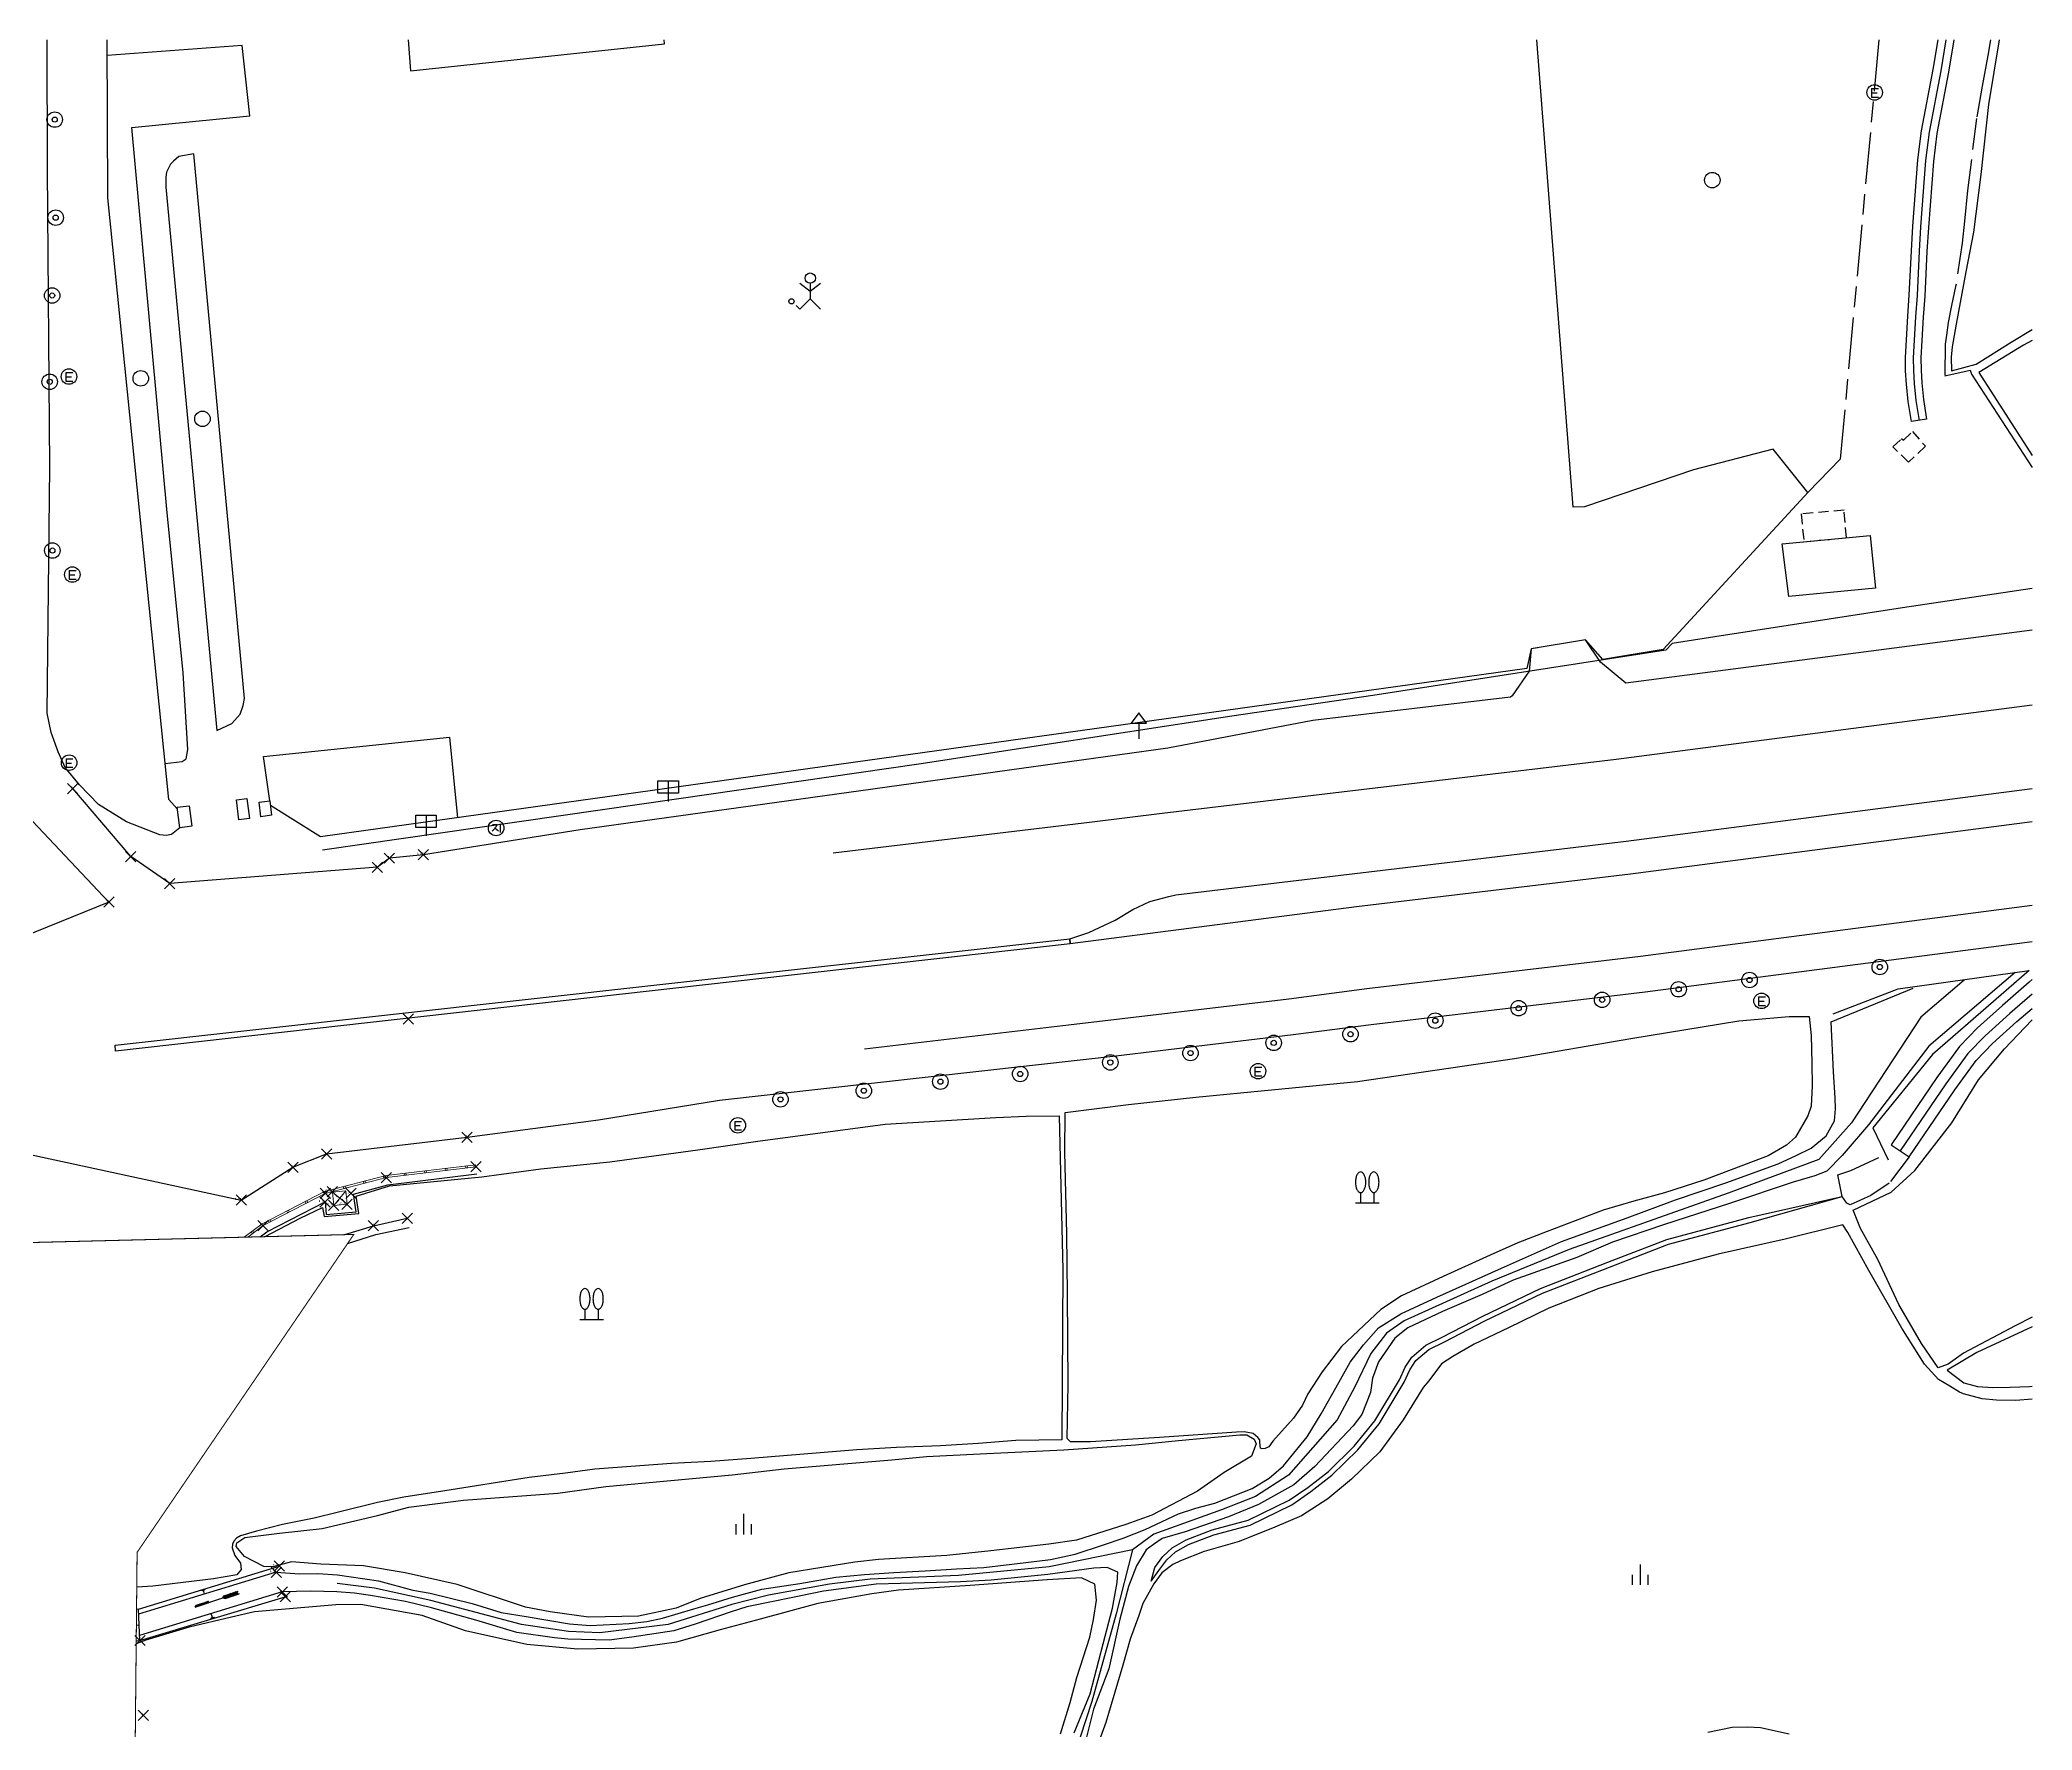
# Model space of a CAD drawing. Header units: millimetres. Extents: x 209513 to 211421, y 268482 to 269727.
# Drawn here: x 211227 to 211420, y 269563.2 to 269726.9 of the extents above; entities that cross this region are included whole.
import ezdxf
from ezdxf.enums import TextEntityAlignment as Align

# ---------------------------------------------------------------- set-up
doc = ezdxf.new("R2010")
doc.units = ezdxf.units.MM
doc.header["$MEASUREMENT"] = 0
doc.header["$PDMODE"] = 3
doc.header["$PDSIZE"] = 0.5
for name, pattern in [('AAA005', [4, 3, -1]), ('AAA007', [1.5, 1, -0.5]), ('AAC003', [9, 5, -1, 2, -1])]:
    doc.linetypes.add(name, pattern=pattern)
doc.layers.get('0').update_dxf_attribs({"linetype": 'CONTINUOUS'})
doc.layers.add('00-구역계', color=8, linetype='CONTINUOUS', plot=False)
for name, color, linetype in [('SYMBOL', 8, 'CONTINUOUS'), ('비탈면', 8, 'CONTINUOUS'), ('심볼', 8, 'CONTINUOUS'), ('아스팔트포장도로', 8, 'CONTINUOUS'), ('측구', 8, 'CONTINUOUS'), ('현황', 8, 'CONTINUOUS'), ('현황-height', 8, 'CONTINUOUS'), ('현황1', 8, 'CONTINUOUS')]:
    doc.layers.add(name, color=color, linetype=linetype)
for name, color, linetype, lineweight in [('옹벽', 8, 'CONTINUOUS', 0), ('집수정', 8, 'CONTINUOUS', 0), ('측점', 8, 'CONTINUOUS', 0)]:
    doc.layers.add(name, color=color, linetype=linetype, lineweight=lineweight)
doc.layers.get('0').off()
doc.styles.add('txt', font='TXT', dxfattribs={"height": 0.2})

# ---------------------------------------------------------------- blocks, each defined once
blk = doc.blocks.new('DAA002')
at = {"layer": '현황-height'}
for points in [[(-0.75, 0), (-0.75, -1)], [(0, 1), (0, -1)], [(0.75, 0), (0.75, -1)]]:
    blk.add_lwpolyline(points, dxfattribs=at)
blk = doc.blocks.new('ABB001')
at = {"layer": '현황-height'}
for points in [[(0, 0), (0, -1.500000000029104)], [(-1.000000000029104, -2.91038304567337e-11), (0, -0.7500000000291038), (1, -2.91038304567337e-11)], [(0, -1.500000000029104), (-1, -2.500000000029104)], [(0, -1.500000000029104), (1, -2.500000000029104)], [(-1.353553390625166, -2.146446609433042), (-1.000000000029104, -2.500000000029104)]]:
    blk.add_lwpolyline(points, dxfattribs=at)
for centre, radius in [((0, 0.5), 0.5), ((-1.818220362532884, -1.748876494675642), 0.25)]:
    blk.add_circle(centre, radius, dxfattribs=at)
blk = doc.blocks.new('DD0013')
at = {"layer": '현황-height'}
blk.add_circle((0, 0), 0.75, dxfattribs=at)
blk = doc.blocks.new('AZ0202')
at = {"layer": '현황-height'}
for points in [[(-0.2950207600387502, 0.3782051360497327), (0.3696551049048793, 0.3782051360497327)], [(-0.2950207600387502, 0.3782051360497327), (-0.2950207600387502, -0.4423076852153125)], [(-0.2950207600387502, -0.03205127458278945), (0.2414015240673919, -0.03205127458278945)], [(-0.2950207600387502, -0.4423076852153125), (0.3696551049048793, -0.4423076852153125)]]:
    blk.add_lwpolyline(points, dxfattribs=at)
blk.add_circle((0, 0), 0.75, dxfattribs=at)
blk = doc.blocks.new('AEC002')
at = {"layer": '현황-height'}
blk.add_lwpolyline([(-1, 2), (1, 2), (1, 0.7999999999999998), (-1, 0.7999999999999998)], close=True, dxfattribs=at)
blk.add_lwpolyline([(0, 2), (0, 0)], dxfattribs=at)
blk = doc.blocks.new('AE170')
at = {"layer": '현황-height'}
for radius in [0.75, 0.25]:
    blk.add_circle((0, 0), radius, dxfattribs=at)
blk = doc.blocks.new('AZ0205')
at = {"layer": '현황-height'}
for points in [[(-0.3620436270226994, 0.3266126150978881), (0.1192544173708265, 0.3266126150978881), (-0.02058218643538545, 0.0795529385372582)], [(0.3859195489192286, 0.4013806792454648), (0.3859195489192286, -0.44057271507622)], [(-0.08905222497003429, -0.01664882517525523), (0.223318854777383, -0.2715318771279707)]]:
    blk.add_lwpolyline(points, dxfattribs=at)
blk.add_circle((0, 0), 0.75, dxfattribs=at)
blk.add_arc((-0.9217569057668102, 0.6484822688088547), 1.065737518156023, 300.6592712674862, 327.7349762289719, dxfattribs=at)
blk = doc.blocks.new('AEC005')
at = {"layer": '현황-height'}
blk.add_lwpolyline([(0, 2.5), (-0.75, 1.5), (0.75, 1.5)], close=True, dxfattribs=at)
blk.add_lwpolyline([(0, 1.5), (0, 0)], dxfattribs=at)
blk = doc.blocks.new('DC0015')
at = {"layer": '현황-height'}
for points in [[(-0.662396, 1.75, 0.174705), (-0.831774, 1.688954, 0.104203), (-1.015949, 1.457107, 0.064948), (-1.120955, 1.154431, 0.051099), (-1.162396, 0.75, 0.051099), (-1.120955, 0.345569, 0.064948), (-1.015949, 0.042893, 0.104203), (-0.831774, -0.188954, 0.174705), (-0.662396, -0.25, 0.174705), (-0.493017, -0.188954, 0.104203), (-0.308842, 0.042893, 0.064948), (-0.203836, 0.345569, 0.051099), (-0.162396, 0.75, 0.051099), (-0.203836, 1.154431, 0.064948), (-0.308842, 1.457107, 0.104203), (-0.493017, 1.688954, 0.174705)], [(0.617604, 1.75, 0.174705), (0.448226, 1.688954, 0.104203), (0.264051, 1.457107, 0.064948), (0.159045, 1.154431, 0.051099), (0.117604, 0.75, 0.051099), (0.159045, 0.345569, 0.064948), (0.264051, 0.042893, 0.104203), (0.448226, -0.188954, 0.174705), (0.617604, -0.25, 0.174705), (0.786983, -0.188954, 0.104203), (0.971158, 0.042893, 0.064948), (1.076164, 0.345569, 0.051099), (1.117604, 0.75, 0.051099), (1.076164, 1.154431, 0.064948), (0.971158, 1.457107, 0.104203), (0.786983, 1.688954, 0.174705)]]:
    blk.add_lwpolyline(points, format="xyb", close=True, dxfattribs=at)
for points in [[(-1.162396, -1.25), (1.137604, -1.25)], [(-0.662396, -0.25), (-0.662396, -1.25)], [(0.617604, -0.25), (0.617604, -1.25)]]:
    blk.add_lwpolyline(points, dxfattribs=at)
blk = doc.blocks.new('CESLOPE')
blk.add_lwpolyline([(0.0219099872498381, -0.476706096841336), (0.0309195648751633, 0.412593966181673), (0.0326878254462744, 0.448970045795621), (0.0489002414489554, 0.458589777796161), (0.0568743428218668, 0.445906883004304), (0.058116675368834, -0.35576488401068), (0.0623059694347263, -0.372308033081783), (0.0729467304810796, -0.377953472122345), (0.0807388589829579, -0.368763072696903), (0.088558980061396, 0.316749499399296), (0.0974464859742135, 0.338925736430275), (0.101890237012038, 0.338925736430275), (0.115221493962681, 0.321184746805492), (0.117384544832505, -0.234402538804999), (0.128528700596757, -0.2455253687141), (0.141264881902044, -0.23758049098974), (0.149735457357808, 0.184903623688103), (0.161412469092729, 0.204328064803195), (0.171792034652974, 0.195263324886154), (0.179373430730239, -0.0364621554857138), (0.184464088869404, -0.0617741348852893), (0.19872788885544, -0.0676446293614939), (0.202962032006989, -0.0584522430872311), (0.216451650881579, 0.0554300806979928), (0.228363823440616, 0.0654198845664459), (0.237272238897453, 0.0565793599755112), (0.248068702542636, -0.0157886051464483), (0.252956908005732, -0.0323032093790048), (0.26570070120395, -0.0265487209662146), (0.275503618492105, 0.00500501804820508), (0.2961817314316, 0.0105733588565281), (0.315596560520662, -0.00195540659345295), (0.337904199863003, -0.00454671067623963), (0.351851744322192, -0.00733088199289833), (0.400668142255018, 0), (0.978149387425214, 0)])
blk = doc.blocks.new('o2')
at = {"layer": '옹벽'}
blk.add_circle((0, 0), 0.1, dxfattribs=at)
blk = doc.blocks.new('수로확정')
at = {"color": 211}
for p, q in [((2.787867417634487, 12.14469952409638), (1.344052492594841, 8.649185912892392)), ((2.060150851654782, 11.43064722073299), (2.240449436543059, 10.81938630649648)), ((2.151387181731224, 11.65153275735685), (2.331685766724917, 11.04027184276313)), ((2.242623511807778, 11.87241829398076), (2.422922096906859, 11.26115737902975)), ((2.333859841884362, 12.09330383060492), (2.514158427088859, 11.4820429152966)), ((2.42509617196086, 12.31418936722878), (2.605394757270716, 11.70292845156314)), ((2.516332502037443, 12.53507490385275), (2.696631087452658, 11.92381398782985)), ((2.598528241929046, 12.73407293565589), (2.615487002324755, 12.72911570420092)), ((2.615487002324784, 12.72911570420098), (2.787867417634516, 12.14469952409641)), ((1.163753909283969, 9.260446821691062), (1.344052492594841, 8.649185912892364)), ((1.252709331128699, 9.47581021976896), (1.433007914503008, 8.864549310705883)), ((1.341664752915221, 9.691173617963273), (1.521963336452899, 9.07991270862044)), ((1.430620174759952, 9.906537016157586), (1.610918758338869, 9.295276106380214)), ((1.519575596546474, 10.1219004143519), (1.699874180261304, 9.510639504228266)), ((1.608531018332997, 10.33726381254621), (1.788829602208097, 9.726002902135178)), ((1.697486440177727, 10.55262721074052), (1.877785024136386, 9.941366299997412)), ((1.786441861993353, 10.76799060893484), (1.966740445997289, 10.15672969769665)), ((1.877678191501644, 10.98887614748509), (2.057976776179231, 10.37761523396318)), ((1.968914521578228, 11.20976168410903), (2.149213106361117, 10.59850077022995)), ((-1.155670744395337, 4.6928276734956), (-2.767536701842658, 0.7904581273861027)), ((-2.189214691993129, 1.142822326978262), (-2.76644628609256, 0.7900077329273927)), ((-2.094505595676765, 1.372115521228466), (-2.672329075089237, 1.01893915608764)), ((-1.999796499331296, 1.6014087157115), (-2.578211864056811, 1.247870579247888)), ((-1.905087402985828, 1.830701909961704), (-2.484094653082593, 1.476802002408135)), ((-1.810378306684015, 2.059995104328323), (-2.389977442108375, 1.705733425568383)), ((-1.715669210338547, 2.289288298811357), (-2.295860231032293, 1.93466484872863)), ((-1.620960114036734, 2.518581493177976), (-2.201743020072627, 2.163596271888878)), ((-2.189214685663046, 1.142822326454393), (-2.029219147946151, 0.4854975370132024)), ((-1.526251017691266, 2.747874687544595), (-2.107625809069305, 2.39252769493271)), ((-2.094505589303026, 1.372115520821012), (-1.934345994341584, 0.7141167196119795)), ((-0.4162627826184462, 4.387416694549444), (-2.028128740791914, 0.4850471466816657)), ((-1.431541921374901, 2.977167881794799), (-2.013508598095086, 2.621459118092957)), ((-1.999796493001213, 1.601408715187631), (-1.839472840795224, 0.9427359022107566)), ((-1.336832825073088, 3.206461076277833), (-1.91939138706266, 2.850390541253205)), ((-1.9050873966994, 1.830701909612458), (-1.744599687307073, 1.171355084809534)), ((-1.24212372872762, 3.435754270644452), (-1.825274176044786, 3.079321964413452)), ((-1.81037830033938, 2.059995103979077), (-1.649726533760713, 1.399974267350103)), ((-1.147414632382151, 3.665047465011071), (-1.726353762833583, 3.311189193356626)), ((-1.715669204037567, 2.289288298345696), (-1.554853380156146, 1.62859344994888)), ((-1.052705536065787, 3.89434065937769), (-1.631644666144695, 3.540482387961617)), ((-1.620960107677547, 2.518581492712315), (-1.459980226609787, 1.857212632547657)), ((-0.9579964397203184, 4.123633853744309), (-1.536935569470614, 3.769775582530968)), ((-1.526251011375734, 2.747874687078934), (-1.365107073121635, 2.085831815146435)), ((-0.8632873434185058, 4.352927048110928), (-1.448805332075153, 3.995047657054442)), ((-1.431541915073922, 2.977167881387345), (-1.270233919517068, 2.314450997687004)), ((-0.7685782470439335, 4.582220242477547), (-1.347517376093066, 4.228361971740469)), ((-1.336832818713901, 3.206461075753964), (-1.175360765970709, 2.543070180285781)), ((-0.6738691507275689, 4.811513436844166), (-1.252808279458094, 4.457655166215091)), ((-1.242123722353881, 3.435754270120583), (-1.081654895955381, 2.77648502413939)), ((-0.5767316121537931, 5.046685946270685), (-1.155670744395337, 4.692827673495543)), ((-1.147414626110276, 3.665047464487202), (-0.9869457995744426, 3.005778217998824)), ((-1.052705529750256, 3.894340658853821), (-0.8922367031026965, 3.235071412078327)), ((-0.9579964333902353, 4.12363385322044), (-0.7975276066848949, 3.464364606027203)), ((-0.8632873370884226, 4.352927047645267), (-0.7028185102672353, 3.693657799975483)), ((-0.7685782407284023, 4.582220242011886), (-0.6081094138405376, 3.922950993945818)), ((-0.6738691444265896, 4.811513436378505), (-0.5134003174141526, 4.152244187915244)), ((-0.57673161106527, 5.046685948906003), (-0.4162627826184178, 4.387416694549472))]:
    blk.add_line(p, q, dxfattribs=at)
at = {"layer": '심볼', "color": 211}
blk.add_line((2.598528241929102, 12.73407293565592), (-0.5767316121537647, 5.046685946270713), dxfattribs=at)

msp = doc.modelspace()

# ---------------------------------------------------------------- linework, layer by layer
at = {"layer": '00-구역계', "ltscale": 16, "const_width": 0.1, "flags": 128}
msp.add_lwpolyline([(211043.561, 269600.386), (211083.014, 269603.447), (211122.467, 269606.045), (211126.911, 269606.121), (211147.439, 269607.393), (211164.603, 269608.909), (211168.426, 269608.967), (211257.449, 269611.202), (211236.459, 269580.403), (211235.082, 269441.597), (211232.604, 269204.945)], dxfattribs=at)
at = {"layer": '아스팔트포장도로'}
msp.add_line((211220.888, 269620.05, 20.373), (211246.552, 269614.529, 20.214), dxfattribs=at)
at = {"layer": '아스팔트포장도로', "extrusion": (-0.0060018936756672, 0.0003720152106218, 0.9999819192750382), "elevation": -1147.278980000001}
msp.add_lwpolyline([(211260.503326, 269648.429457), (211257.221049, 269648.100471), (211256.05086, 269647.215481), (211235.936126, 269645.634442), (211232.16666, 269648.2524669999), (211226.536521, 269654.8464679999)], dxfattribs=at)
at = {"layer": '아스팔트포장도로', "extrusion": (-0.0085032245035341, 0.003634499404141, 0.9999572418794336), "elevation": -796.165320000001}
msp.add_lwpolyline([(211239.0865740001, 269619.2033910002), (211244.081393, 269622.3915240001), (211247.346734, 269623.671421), (211260.958914, 269625.284544)], dxfattribs=at)
at = {"layer": '아스팔트포장도로'}
msp.add_polyline3d([(211226.332, 269651.252, 20.206), (211233.725, 269643.404, 20.294), (211224.152, 269639.527, 20.338), (211206.958, 269638.347, 20.335), (211205.799, 269641.382, 20.309), (211191.356, 269641.696, 20.056), (211188.141, 269647.155, 20.031), (211161.798, 269636.451, 19.964), (211153.288, 269635.91, 19.897), (211147.132, 269640.452, 19.853), (211145.642, 269644.3, 19.827)], dxfattribs=at)
at = {"layer": '옹벽', "flags": 128}
for points, elevation in [([(211246.8314007339, 269610.935435917), (211248.5592337995, 269612.232950958), (211254.6090540854, 269615.3649736719), (211260.5678726949, 269616.9079065931), (211269.2610886226, 269617.9526541379)], 20.43), ([(211247.1759846359, 269610.9440869962), (211248.6659944418, 269612.0630088254), (211254.6809968798, 269615.1770061624), (211260.605037383, 269616.7109338951), (211269.284952831, 269617.7540829931)], 18.73)]:
    msp.add_lwpolyline(points, dxfattribs=dict(at, elevation=elevation))
at = {"layer": '집수정'}
for p, q in [((211255.3939091743, 269615.3081585412, 19.14), (211256.8011585412, 269614.1250908257, 19.14)), ((211255.506, 269614.013, 19.14), (211256.6890677154, 269615.4202493669, 19.14))]:
    msp.add_line(p, q, dxfattribs=at)
at = {"layer": '집수정', "elevation": 19.14}
msp.add_lwpolyline([(211255.506, 269614.013), (211256.8011585412, 269614.1250908257), (211256.6890677154, 269615.4202493669), (211255.3939091743, 269615.3081585412)], close=True, dxfattribs=at)
at = {"layer": '측구', "elevation": 19.33}
msp.add_lwpolyline([(211248.382028293, 269610.9743657733), (211249.0396566901, 269611.4682113615), (211254.673, 269614.347), (211254.777958329, 269613.1470003896), (211257.6671581516, 269613.3970491546), (211257.4212335303, 269615.1061408123), (211260.7351137915, 269616.0215294522), (211269.3684775601, 269617.0590839862)], dxfattribs=at)
at = {"layer": '측구', "extrusion": (0.0264532936407808, -0.0269746603556422, 0.9992860406081197)}
for points, elevation in [([(339606.0278161548, 44547.77554578893), (339608.611551, 44546.459334), (339611.4575900001, 44544.66682500002)], -1665.130429), ([(339605.6200226018, 44546.97323344747), (339608.1665499639, 44545.67597597508), (339610.9779510408, 44543.90528283527)], -1665.130428999998)]:
    msp.add_lwpolyline(points, dxfattribs=dict(at, elevation=elevation))
at = {"layer": '측점'}
for p in [(211230.22, 269654.401, 20.177), (211264.186, 269647.984, 20.413), (211235.85, 269647.807, 20.217), (211259.734, 269646.77, 20.322), (211260.904, 269647.655, 20.357), (211239.619, 269645.189, 20.306), (211233.725, 269643.404, 20.294), (211262.742, 269632.061, 20.585), (211254.812, 269618.997, 20.268), (211268.424, 269620.61, 20.347), (211251.547, 269617.717, 20.214), (211269.285, 269617.754, 20.432), (211254.681, 269615.177, 20.451), (211255.372, 269615.342, 19.094), (211257.187, 269615.189, 19.329), (211260.605, 269616.711, 20.486), (211246.552, 269614.529, 20.214), (211254.673, 269614.347, 19.33), (211255.506, 269614.013, 19.135), (211256.777, 269614.123, 19.137), (211248.666, 269612.063, 20.449), (211259.345, 269612.05, 19.077), (211262.631, 269612.764, 19.003), (211249.938, 269578.475, 18.521), (211250.22, 269579.07, 18.957), (211250.5200196861, 269576.561559882, 18.333), (211250.814908511, 269576.0971556017, 18.983), (211236.7240825216, 269571.8615177751, 19.64), (211237.048, 269564.599, 18.937)]:
    msp.add_point(p, dxfattribs=at)
at = {"layer": '현황'}
for p, q in [((211236.5780825213, 269574.8875174341, 19.64), (211250.22, 269579.07, 18.957)), ((211249.938, 269578.475, 18.521), (211236.6007291737, 269574.4181423502, 18.4)), ((211250.5200196861, 269576.561559882, 18.333), (211236.7001326844, 269572.3579026996, 18.2)), ((211236.7240825216, 269571.8615177751, 19.64), (211250.814908511, 269576.0971556017, 18.983)), ((211236.3891498307, 269573.3618797403, 19.64), (211236.6510825214, 269573.3745176046, 19.64))]:
    msp.add_line(p, q, dxfattribs=at)
at = {"layer": '현황', "linetype": 'Continuous'}
for points in [[(211240.595490876, 269650.603741669), (211239.790981454, 269649.93774744), (211239.31697909, 269649.854752308), (211238.667977671, 269649.917759817), (211235.44398043, 269651.18180168), (211232.730989224, 269652.869839966), (211230.880002827, 269654.755869673), (211229.489015805, 269656.437893317), (211228.820029506, 269657.967908196), (211228.142977734, 269659.840927844), (211227.750493766, 269661.703787278), (211228.015124525, 269685.581646165), (211227.792609485, 269714.361193376), (211227.735344996, 269726.9362691339)], [(211240.35258196, 269652.435407072), (211239.54551575, 269653.343766375), (211233.622098496, 269711.633112497), (211233.5633832795, 269726.9362691339)], [(211239.190172632, 269656.840512983), (211240.826057713, 269657.025769602), (211241.198061504, 269657.279766657), (211241.376071337, 269658.180768945), (211240.926146508, 269665.6218093), (211239.334304629, 269681.458902578), (211235.952675566, 269718.439118039), (211247.367720541, 269719.56199024), (211246.643788666, 269726.401030838), (211233.569190657, 269725.422711392)], [(211262.7004040979, 269726.9362691339), (211262.927810801, 269723.943828734), (211287.532908896, 269726.564552276), (211287.5002256576, 269726.9362691339)], [(211398.290971256, 269683.084789664), (211394.940838591, 269687.26415542), (211387.204795548, 269685.266236514), (211376.646728273, 269681.686343672), (211375.575724803, 269681.66735577), (211372.0513649491, 269726.9362691339)], [(211412.4333213179, 269726.9362691339), (211411.908242919, 269723.806085092), (211410.797182399, 269717.872078035), (211410.447155207, 269715.162072947), (211409.965092014, 269708.765056889), (211409.817068908, 269706.418050652), (211409.617026714, 269702.111038366), (211409.462006401, 269700.056033185), (211409.330984158, 269697.794027021), (211409.243967803, 269696.128022369), (211409.264956372, 269694.938018091), (211409.330944698, 269693.709013165), (211409.500929584, 269692.091005733), (211409.799912074, 269690.18399585), (211408.318009328, 269689.951663996), (211408.013120197, 269691.896353095), (211407.835150031, 269693.590363897), (211407.76566133, 269694.8845661), (211407.743272527, 269696.153950678), (211407.83324345, 269697.876519509), (211407.965267874, 269700.155829748), (211408.119642115, 269702.202273932), (211408.319256242, 269706.500064243), (211408.468639575, 269708.868630567), (211408.954392287, 269715.314615825), (211409.314979316, 269718.106371098), (211410.43125215, 269724.068217258), (211410.9123585629, 269726.9362691339)], [(211416.8265486505, 269726.9362691339), (211415.794224166, 269720.686029211), (211415.037156609, 269713.906015369), (211414.322100388, 269708.293004864), (211413.60506122, 269704.452000268), (211412.663009549, 269699.386994098), (211412.258987204, 269697.196991368), (211412.169977329, 269696.200989036), (211412.200964654, 269694.877984223), (211414.589978058, 269695.519958981), (211417.999008907, 269697.655926972), (211420.0186143329, 269698.8792443171)], [(211420.0186143329, 269697.7963246991), (211419.190009533, 269697.348912273), (211414.849970954, 269694.70195326), (211420.0186143329, 269686.6557624519)], [(211414.146967415, 269694.554960826), (211420.0186143329, 269685.5082905605)], [(211398.314308573, 269683.110102486), (211384.262116864, 269667.868207501), (211378.422089266, 269666.909269701), (211376.746102635, 269668.811295493)], [(211398.314308573, 269683.110102486), (211384.262116864, 269667.868207501), (211378.422089266, 269666.909269701), (211376.746102635, 269668.811295493)], [(211372.133080752, 269668.045344591), (211371.497077689, 269667.935351338), (211371.080057675, 269666.026348968), (211254.223525244, 269649.721586149), (211249.372616952, 269652.759688232)], [(211249.314545477, 269653.218657027), (211248.695087562, 269657.510684034), (211266.71616338, 269659.363491207), (211267.479544358, 269651.571174339)], [(211249.938, 269578.475), (211252.177286682, 269578.307276221), (211253.97129329, 269578.347257517), (211255.876298688, 269578.231236923), (211259.843306382, 269577.642192446), (211263.155308689, 269576.746153496), (211264.838311343, 269576.43513438), (211268.919315314, 269575.437086957), (211271.714316221, 269574.57405371), (211274.15332071, 269574.183026349), (211278.328328131, 269573.485979429), (211280.341333471, 269573.32295759), (211284.120348349, 269573.494918709), (211285.837356389, 269573.699901597), (211287.344365044, 269574.037887264), (211290.386384597, 269574.926859208), (211291.73939333, 269575.326846734), (211294.126408934, 269576.052824798), (211296.965426606, 269576.829798296), (211300.66344494, 269577.378761747), (211304.132463149, 269577.995727866), (211306.915475404, 269578.257699677), (211309.743486947, 269578.433670641), (211312.790499272, 269578.612639303), (211315.843511642, 269578.794607908), (211318.4675222, 269578.943580884), (211322.556541128, 269579.42453978), (211324.918552128, 269579.70951605), (211327.328565661, 269580.232492772), (211330.069584046, 269581.129467485), (211331.981596937, 269581.762449854), (211334.116612749, 269582.613430719), (211337.321638989, 269584.145402951), (211338.997649999, 269584.674387322), (211340.846661306, 269585.174369732), (211344.473687881, 269586.601336933), (211346.098703249, 269587.59132358), (211347.512719857, 269588.781313216), (211349.77975547, 269591.600300075), (211351.165782208, 269593.829293942), (211352.848817902, 269596.865287694), (211353.952840904, 269598.817283398), (211355.239861854, 269600.50027608), (211356.695882901, 269602.13726674), (211358.853903821, 269603.52324887), (211362.352931245, 269605.115217325), (211368.625979834, 269607.92116037), (211374.435024686, 269610.517107366), (211380.781068163, 269612.801047185), (211385.461100915, 269614.563002933), (211390.338133146, 269616.21095601), (211395.405167833, 269618.052907576), (211397.152181337, 269618.848891402), (211398.599192976, 269619.555878157), (211400.080209626, 269620.768866282), (211400.868226212, 269622.211862708), (211400.954237607, 269623.358865741), (211400.933248007, 269624.438869708), (211400.786272005, 269626.964880054), (211400.551318029, 269631.79289934), (211408.487375594, 269635.075823537)], [(211418.361051149, 269636.584564089), (211410.003326096, 269629.440787796), (211404.151233215, 269621.818825637), (211401.608196149, 269618.857843068), (211400.135176546, 269617.337853789), (211398.9531682, 269616.880865013), (211396.880155296, 269616.25888531), (211390.800115268, 269614.215943938), (211384.298073226, 269612.120006736), (211379.370465484, 269610.44873988), (211375.926014485, 269608.966085602), (211369.731972118, 269606.757144145), (211366.729948682, 269605.395171347), (211362.91191944, 269603.724206082), (211359.537892626, 269602.153236333), (211358.270878363, 269601.138246054), (211356.693850434, 269598.844254193), (211356.132832977, 269597.266254161), (211355.931818823, 269595.899251081), (211355.10379503, 269593.772251771), (211354.255781284, 269592.671256581), (211350.541729489, 269588.70828079), (211348.486705071, 269586.949295767), (211345.085674444, 269585.032324314), (211342.167652693, 269583.848350536), (211337.969623623, 269582.373389067), (211335.749609715, 269581.742409998), (211334.916600989, 269581.15341644), (211334.200593501, 269580.648421976), (211333.25957487, 269579.101425704), (211332.481552344, 269577.107425901), (211331.637517659, 269573.915421951), (211330.591466264, 269569.118413608), (211329.099422236, 269565.221413466), (211328.343389711, 269562.223409217)], [(211400.752326129, 269632.560899796), (211407.028370222, 269635.009839337), (211419.72942841, 269636.774705672), (211410.358319336, 269628.620781138), (211404.590231853, 269621.528819866), (211406.069206788, 269618.433793201)], [(211420.0186143329, 269635.910732282), (211419.742198446, 269635.630984746), (211417.151338513, 269633.394855773), (211414.730039614, 269631.213365029), (211412.973488462, 269629.406444193), (211410.797012411, 269626.408461865), (211406.362854842, 269619.88990899), (211408.099216163, 269618.708772111), (211412.515293389, 269625.200746043), (211414.584327653, 269628.050733029), (211416.18734878, 269629.699721014), (211418.540376867, 269631.819702306), (211420.0186143329, 269633.0955452983)], [(211420.0186143329, 269603.1813976133), (211418.366092613, 269602.347606367), (211413.376050298, 269599.702650977), (211411.883035017, 269598.641663372), (211410.908028134, 269598.269672539), (211409.310045726, 269600.650697696), (211407.112074604, 269604.404734036), (211405.070109931, 269608.764770904), (211403.400133669, 269611.792799313), (211402.677148295, 269613.551813182), (211406.371177478, 269615.299779217), (211408.661205245, 269617.386761518), (211412.249261745, 269622.011738199), (211414.818310259, 269626.166724162), (211417.338347698, 269629.196706747), (211419.98238287, 269631.955686953), (211420.0186143329, 269631.9801294659)], [(211248.8753753492, 269610.9867516811), (211252.2523211178, 269612.7725061428), (211254.4094983139, 269613.7954524669), (211254.5881819965, 269612.9242018994), (211257.9234856847, 269613.2251180357), (211257.6766124645, 269614.9032741484), (211260.902700913, 269615.895356802), (211269.8598939654, 269616.7957746541), (211275.5704954201, 269617.5462790682), (211282.2470459228, 269618.237590406), (211290.758835173, 269619.386048588), (211296.578863026, 269620.241989066), (211308.924920318, 269621.891861842), (211319.635961877, 269622.5207479), (211322.562972755, 269622.645716552), (211325.762983624, 269622.679681857), (211326.138835851, 269607.737617063), (211326.040671758, 269591.316551391), (211321.578655631, 269591.224598461), (211317.941640455, 269590.946635984), (211314.280625638, 269590.713673932), (211310.004609531, 269590.561718743), (211306.170594003, 269590.317758457), (211295.917550784, 269589.50086388), (211292.042534542, 269589.202903737), (211288.230519689, 269589.021943417), (211280.803488666, 269588.465019791), (211277.947474901, 269588.071048341), (211274.419458492, 269587.644083852), (211266.272417545, 269586.362164419), (211262.284397723, 269585.759203908), (211259.743383656, 269585.235228408), (211255.956361101, 269584.301264171), (211253.600346934, 269583.708286335), (211250.529330054, 269583.091315922), (211248.025314821, 269582.446339358), (211246.467304971, 269582.009353759), (211246.081301238, 269581.775356733), (211245.816297285, 269581.479358136), (211245.713294136, 269581.207357943), (211245.677290199, 269580.836356575), (211245.929283359, 269580.086350386), (211246.479277575, 269579.338341067), (211246.545271506, 269578.725337488), (211246.111264933, 269578.231339734), (211243.859253064, 269577.834361569), (211237.969225545, 269577.140420253), (211236.425645715, 269577.040781497)], [(211334.697565015, 269577.610404601), (211335.438577687, 269578.627400859), (211336.195590735, 269579.677397067), (211337.027601222, 269580.444391348), (211338.287612777, 269581.170380941), (211340.754630492, 269582.099358576), (211344.270651878, 269583.036325121), (211348.299685255, 269585.010290216), (211350.156704287, 269586.291275523), (211352.192726859, 269587.870260039), (211354.710759907, 269590.34724283), (211356.767791558, 269592.846230512), (211359.180839565, 269596.887220168), (211359.735853233, 269598.084218782), (211360.323864041, 269598.98021589), (211361.580878767, 269600.04520647), (211363.100891428, 269600.811193084), (211367.018924603, 269602.844158718), (211372.600969411, 269605.500108644), (211379.090016053, 269608.045048164), (211384.790056596, 269610.246994697), (211392.705103466, 269612.350916755), (211401.613157614, 269614.87882927)], [(211334.697565015, 269577.610404601), (211335.033729203, 269578.920831293), (211335.819550746, 269580.010785361), (211336.729685222, 269580.849798103), (211338.073288541, 269581.623952), (211340.601774691, 269582.57607607), (211344.094613932, 269583.506864824), (211348.046347664, 269585.442957579), (211349.861311264, 269586.694933214), (211351.863062452, 269588.24733999), (211354.341405981, 269590.685280052), (211356.357815011, 269593.134915979), (211358.738190372, 269597.121190782), (211359.297685147, 269598.327856388), (211359.945500057, 269599.314981205), (211361.30290996, 269600.465030031), (211362.87323504, 269601.256371201), (211366.796304253, 269603.291949777), (211372.402032243, 269605.959167477), (211378.908648001, 269608.510997812), (211384.635286725, 269610.723220077), (211392.572620713, 269612.833065887), (211401.613157614, 269614.87882927)], [(211420.0186143329, 269595.2444297831), (211418.426023299, 269595.12558175), (211416.55601709, 269595.140601739), (211415.17001373, 269595.279616982), (211413.377012235, 269595.755637702), (211412.996012544, 269595.921642325), (211412.044014892, 269596.499654429), (211410.931017455, 269597.155668528), (211409.600027146, 269598.625687725), (211407.381053391, 269602.116723348), (211404.212096855, 269607.709776525), (211402.172125779, 269611.400811217), (211401.676131151, 269612.125819076), (211396.093098994, 269610.728874484), (211389.590063153, 269609.274939478), (211383.20102524, 269607.577002213), (211378.04499219, 269605.962051824), (211373.19295734, 269604.065096996), (211369.281925579, 269602.16713193), (211365.963898599, 269600.558161479), (211363.908880188, 269599.39017909), (211362.819869271, 269598.654187967), (211361.59084898, 269597.014194913), (211361.015840764, 269596.377198646), (211359.09980348, 269593.251207226), (211356.817765054, 269590.140219654), (211354.095729521, 269587.480238362), (211351.785703015, 269585.597255592), (211349.24367779, 269583.927276028), (211346.659658203, 269582.845299133), (211343.203632454, 269581.446330153), (211339.805611132, 269580.477362185), (211337.520594213, 269579.567382666), (211336.781588207, 269579.219389071), (211335.715576549, 269578.416397101), (211334.939563169, 269577.340400977), (211333.860540662, 269575.452404772), (211333.479527863, 269574.298404156), (211332.651502159, 269572.003403643), (211331.930474552, 269569.481401069), (211330.303413353, 269563.905395614), (211328.701364359, 269559.552394696)], [(211420.0186143329, 269602.2604933312), (211414.666055154, 269599.754637348), (211411.78202886, 269598.038662418), (211413.403022642, 269596.825641021), (211414.719023659, 269596.468625775), (211416.203027628, 269596.358609567), (211417.897033682, 269596.390591594), (211419.767040712, 269596.462571875), (211420.0186143329, 269596.5019998819)], [(211327.211392627, 269562.915423794), (211328.761435724, 269566.694422943), (211330.024488383, 269571.538429292), (211330.942526072, 269575.003433623), (211331.381552102, 269577.46543891), (211331.446562329, 269578.470442266), (211330.43356339, 269578.928454778), (211329.12755829, 269578.869468296), (211324.662536774, 269578.259512843), (211319.181512258, 269577.702568251), (211316.211500404, 269577.544598853), (211310.400478772, 269577.39265936), (211308.033469861, 269577.320683962), (211302.933445251, 269576.628734677), (211298.240419232, 269575.65977987), (211295.5244044, 269575.122806095), (211293.99039404, 269574.62382005), (211290.498369874, 269573.431851529), (211288.456356427, 269572.803870207), (211284.3933361, 269572.191910112), (211282.193325424, 269571.893931853), (211278.182312354, 269571.98197427), (211276.903309282, 269572.117988276), (211273.229301686, 269572.628029069), (211269.272300176, 269573.831075988), (211264.981297589, 269575.038126512), (211262.451294896, 269575.634155812), (211259.067289288, 269576.233194129), (211257.528286221, 269576.454211326), (211255.808281397, 269576.565229924), (211253.299273539, 269576.646256684), (211250.5200196861, 269576.561559882)], [(211325.896387001, 269562.814437066), (211326.842420484, 269565.839439498), (211327.481446954, 269568.270442686), (211328.752490519, 269572.197445279), (211329.102508812, 269573.911448534), (211329.387528276, 269575.766453033), (211329.218543165, 269577.31946108), (211327.940544961, 269577.943477051), (211324.59653128, 269577.731511385), (211317.147500007, 269577.181587502), (211310.216471546, 269576.735658544), (211307.616458987, 269576.381684394), (211302.393431628, 269575.460735388), (211296.811396867, 269573.932787461), (211292.92937298, 269572.902823738), (211288.691346038, 269571.695862906), (211284.5513257, 269571.110903703), (211279.149305915, 269571.015959846), (211274.200293188, 269571.460013654), (211268.263286298, 269572.813081967), (211264.084286669, 269574.273132444), (211258.142277147, 269575.359199822), (211255.701268312, 269575.323225299), (211247.833234046, 269574.643304764), (211245.595221069, 269574.136325874), (211241.514196732, 269573.148364019), (211237.2953613613, 269571.9037654244), (211236.3712039193, 269571.5528745205)], [(211388.601609033, 269562.978785315), (211390.947621987, 269563.462762619), (211392.471627739, 269563.503746903), (211393.716631336, 269563.42373366), (211396.494635232, 269562.819702637)]]:
    msp.add_lwpolyline(points, dxfattribs=at)
at = {"layer": '현황', "color": 8, "linetype": 'Continuous'}
for points in [[(211240.35258196, 269652.435407072), (211239.54551575, 269653.343766375), (211233.622098496, 269711.633112497), (211233.5633832795, 269726.9362691339)], [(211372.133080752, 269668.045344591), (211371.497077689, 269667.935351338), (211371.080057675, 269666.026348968), (211254.223525244, 269649.721586149), (211249.372616952, 269652.759688232)]]:
    msp.add_lwpolyline(points, dxfattribs=at)
at = {"layer": '현황'}
for points in [[(211411.6728400693, 269726.9362691339), (211411.169747032, 269723.937151174), (211410.056080355, 269717.989224066), (211409.700773748, 269715.238343884), (211409.216865293, 269708.816843728), (211409.068163076, 269706.459057447), (211408.868334914, 269702.156656148), (211408.713637638, 269700.105931967), (211408.582114303, 269697.835273764), (211408.493620667, 269696.140986022), (211408.515308849, 269694.911291596), (211408.583047867, 269693.649688532), (211408.757024392, 269691.993678914), (211409.058960702, 269690.067829921)], [(211413.424213884, 269635.830193842), (211409.245350837, 269632.258305648), (211402.509729711, 269622.015344171), (211399.367184758, 269618.446865965), (211390.569124206, 269615.213449972), (211375.180519583, 269609.74159648), (211367.677964261, 269606.658165869), (211359.195898225, 269602.8382426), (211357.483380631, 269601.637756392), (211355.96685614, 269599.67226513), (211354.390318358, 269596.382269382), (211352.710781743, 269593.250275254), (211347.999712463, 269587.865304489), (211344.77968116, 269585.816830621), (211341.507156996, 269584.511360131), (211334.933111232, 269582.177920357), (211332.876805944, 269580.649075941), (211324.790544451, 269578.984514446), (211316.027506021, 269578.169603378), (211307.474472632, 269577.789191818), (211303.5329542, 269577.312231275), (211297.602922915, 269576.244789081), (211294.058401489, 269575.338322424), (211287.900360735, 269573.420878734), (211281.267329445, 269572.608444715), (211278.255320241, 269572.73397685), (211273.691311201, 269573.40552771), (211264.909804465, 269575.736630446), (211259.455297835, 269576.93769329), (211255.842290043, 269577.398233424)], [(211420.0186143329, 269634.4825508862), (211417.845857188, 269632.607278536), (211415.458694696, 269630.456543518), (211413.778907555, 269628.728589106), (211411.6561534, 269625.804604449), (211407.231035998, 269619.299340545)], [(211332.876805944, 269580.649075941), (211331.290021865, 269574.459427784), (211328.930428982, 269565.957918203), (211326.711853274, 269559.144413685), (211325.424798682, 269554.126906622), (211323.902246166, 269549.406903093), (211322.589219956, 269547.250907789), (211320.806200778, 269545.969420854), (211314.946646925, 269542.685967383), (211311.680611913, 269540.363491126), (211309.377582821, 269538.291005968), (211306.652544693, 269535.474021891), (211304.294004415, 269532.317032526), (211298.675914569, 269525.424060063), (211295.865655736, 269523.088163394)]]:
    msp.add_lwpolyline(points, dxfattribs=at)
at = {"layer": '현황', "color": 8, "linetype": 'AAA005'}
for points in [[(211415.9796280658, 269726.9362691339), (211415.712269407, 269725.406045935), (211415.189239253, 269722.435042125), (211414.630207412, 269719.301038163), (211413.754137658, 269712.333024995), (211413.456108164, 269709.366018491), (211413.254086996, 269707.233013663), (211412.608044604, 269703.038007017), (211412.211025617, 269701.193005382), (211411.895008961, 269699.565003532), (211411.728996445, 269698.320001241), (211411.594987564, 269697.440999817), (211411.571957855, 269694.369989722), (211414.00297051, 269694.920963706), (211414.146967415, 269694.554960826)], [(211408.099216163, 269618.708772111), (211406.164185188, 269616.167784424), (211404.380167574, 269614.958799598), (211402.377152352, 269614.073818224), (211402.082152785, 269614.219821919), (211401.613157614, 269614.87882927), (211401.20717653, 269616.969840894), (211402.464184703, 269617.383828695), (211405.81289813, 269618.970166816)]]:
    msp.add_lwpolyline(points, dxfattribs=at)
at = {"layer": '현황', "linetype": 'Continuous'}
for points in [[(211244.170099086, 269660.021746421), (211245.627110679, 269660.703733333), (211246.431122384, 269661.596728534), (211246.739132163, 269662.45472912), (211246.846139392, 269663.125731074), (211241.959666958, 269715.892035941), (211240.494659916, 269715.626051726), (211239.975653776, 269715.178055633), (211239.678649843, 269714.881057675), (211239.3146408, 269714.107058224), (211239.227635622, 269713.62905696), (211239.255625673, 269712.655051998)], [(211326.555674777, 269591.443546434), (211326.632727119, 269596.666566813), (211326.570813655, 269605.366602788), (211326.508872288, 269611.267627411), (211326.326950449, 269619.166661452), (211326.367989053, 269623.024676672), (211332.504016946, 269623.799612969), (211338.999045145, 269624.490544944), (211346.324076279, 269625.206467894), (211354.677111539, 269626.00237985), (211369.864183258, 269628.239222429), (211381.157239044, 269630.171105993), (211391.610289882, 269631.891997666), (211396.49730983, 269632.307945565), (211398.412316257, 269632.32792464), (211398.611298802, 269630.461915968), (211398.684273163, 269627.793905889), (211398.69625192, 269625.599898126), (211398.611232476, 269623.623892178), (211398.277222402, 269622.698892598), (211397.08119826, 269620.616898346), (211396.211187856, 269619.840905087), (211394.447172125, 269618.820920665), (211388.212128612, 269616.468979958), (211384.417104038, 269615.239016657), (211381.450086346, 269614.435045866), (211378.462067731, 269613.546074957), (211373.04202955, 269611.488125973), (211370.187009141, 269610.377152672), (211367.527988794, 269609.208176991), (211362.961953181, 269607.138218402), (211358.931921123, 269605.253254605), (211356.924901179, 269603.913271059), (211353.132853361, 269600.360298101), (211351.245822755, 269597.906308828), (211349.845796917, 269595.771315522), (211349.342784228, 269594.660316584), (211348.459768671, 269593.390321064), (211346.467739811, 269591.158333574), (211346.071733184, 269590.625335705), (211345.739730299, 269590.448338541), (211345.448729248, 269590.442341611), (211345.263729211, 269590.502343811), (211345.218734733, 269591.075346529), (211345.205736815, 269591.290347508), (211345.02673865, 269591.537350376), (211344.5557408, 269591.916356869), (211343.677739277, 269592.064366792), (211342.963736695, 269592.049374328), (211335.505706039, 269591.520451563), (211328.810679184, 269591.114521122), (211326.875672448, 269591.100541637)], [(211248.729282029, 269579.015315844), (211246.850285769, 269580.011340322), (211246.059292883, 269580.969353171), (211246.106296722, 269581.32735436), (211246.897304592, 269581.828348369), (211250.260320654, 269582.265314904), (211254.370339295, 269582.704273535), (211259.729370776, 269583.980222785), (211262.785389433, 269584.779194122), (211268.078414662, 269585.472141256), (211277.201452777, 269586.144047666), (211281.868475108, 269586.769000996), (211294.084528326, 269587.89587641), (211299.132551443, 269588.476825358), (211309.568596023, 269589.363718349), (211312.93561071, 269589.681683925), (211318.775633606, 269589.977623124), (211326.238662489, 269590.319545236), (211333.1586912, 269590.832473765), (211337.3337096, 269591.251431055), (211343.280735187, 269591.788369932), (211343.960737426, 269591.780362666), (211344.657735699, 269591.366353632), (211344.838731939, 269590.924349978), (211344.408718629, 269589.728349867), (211341.750693653, 269588.12437178), (211339.180667029, 269586.327391927), (211334.758628695, 269583.995429457), (211332.214610931, 269583.088452716), (211327.463579422, 269581.566496754), (211324.767566483, 269581.200523717), (211319.138540445, 269580.536580377), (211314.88752137, 269580.095623379), (211308.280494549, 269579.694691349), (211305.973484074, 269579.444714608), (211299.582451604, 269578.41177754), (211295.278425177, 269577.266817921), (211291.00339687, 269575.929857087), (211288.662379142, 269574.978877539), (211285.03535893, 269574.225912323), (211280.194341007, 269574.115962646), (211276.455333194, 269574.62500416), (211274.06832977, 269575.103031365), (211267.467329043, 269577.278110561), (211262.430323385, 269578.431168832), (211258.398316324, 269579.103214386), (211254.2515251187, 269579.2505183421), (211251.4033030792, 269579.4917928436), (211249.601284712, 269578.983306507)]]:
    msp.add_lwpolyline(points, close=True, dxfattribs=at)
at = {"layer": '현황', "elevation": 19.64, "flags": 128}
msp.add_lwpolyline([(211236.374098242, 269571.8446315022), (211236.7240825216, 269571.8615177751), (211236.5780825213, 269574.8875174341), (211236.4042014189, 269574.8791279285)], dxfattribs=at)
at = {"layer": '현황-height', "linetype": 'AAC003'}
msp.add_lwpolyline([(211405.1712729371, 269726.9362691339), (211401.426349064, 269686.305078138), (211398.314308573, 269683.110102486)], dxfattribs=at)
at = {"layer": '현황-height', "linetype": 'Continuous'}
for points in [[(211420.0186143329, 269669.7295019215), (211380.659276784, 269664.608633218), (211378.209586066, 269666.650271146), (211376.746102635, 269668.811295493), (211371.497077689, 269667.935351338), (211371.287555713, 269665.760345652), (211369.636527183, 269663.378355354), (211369.489548552, 269663.259015559), (211350.332953917, 269660.979249524), (211336.298372353, 269658.320709043), (211279.379058182, 269650.385654766), (211264.186117774, 269647.9839927281)], [(211292.8723132962, 269624.2219398653), (211328.105538925, 269628.158298527), (211331.27604888, 269628.518893325), (211348.438208142, 269630.558644619), (211355.995054477, 269631.541971641), (211382.522082691, 269634.698876393), (211420.0186143329, 269639.5773930204)]]:
    msp.add_lwpolyline(points, dxfattribs=at)
at = {"layer": '현황-height', "linetype": 'Continuous', "elevation": 20.347}
msp.add_lwpolyline([(211268.424, 269620.61), (211281.1403084586, 269622.2988700761), (211292.8723132967, 269624.2219398653)], dxfattribs=at)
at = {"layer": '현황1'}
for p, q in [((211420.0186143329, 269673.7656692535), (211407.4490272891, 269671.8986526071)), ((211407.4490272891, 269671.8986526071), (211389.2890272891, 269669.0886526072)), ((211384.5280272892, 269667.8086526071), (211356.1580272892, 269663.4146526072)), ((211385.1530272892, 269668.4486526072), (211384.5280272892, 269667.8086526071)), ((211389.2890272891, 269669.0886526072), (211385.1530272892, 269668.4486526072)), ((211356.1580272892, 269663.4146526072), (211342.5130272892, 269661.4176526071)), ((211342.5130272892, 269661.4176526071), (211312.1810272891, 269656.7476526072)), ((211312.1810272891, 269656.7476526072), (211288.9370272892, 269653.4056526071)), ((211288.9370272892, 269653.4056526071), (211254.4199374732, 269648.414404039))]:
    msp.add_line(p, q, dxfattribs=at)
at = {"layer": '현황1', "linetype": 'AAA007'}
for points in [[(211406.535376128, 269687.492023966), (211407.378386528, 269688.30201711), (211407.544385507, 269688.144014677), (211408.41839636, 269688.992007586), (211409.678386322, 269687.555988333), (211408.043366514, 269686.022001763)], [(211402.03080819, 269678.694873989), (211401.800302347, 269681.365056822), (211397.636286157, 269681.014102889), (211397.910174751, 269678.308570352)]]:
    msp.add_lwpolyline(points, close=True, dxfattribs=at)
at = {"layer": '현황1', "linetype": 'Continuous'}
for points in [[(211404.855238669, 269673.814996244), (211396.452204818, 269673.010088354), (211395.816252379, 269678.111113392), (211404.332286311, 269678.905019622)], [(211241.487515688, 269652.738741885), (211241.757496007, 269650.742729416), (211240.595490876, 269650.603741669), (211240.332510452, 269652.586754015)], [(211247.099540808, 269653.448682767), (211247.339521411, 269651.485670874), (211246.314516847, 269651.358681674), (211246.071536191, 269653.316693591)], [(211249.314545477, 269653.218657027), (211249.489531842, 269651.835648607), (211248.446526803, 269651.667659419), (211248.277540786, 269653.082667934)], [(211326.813158054, 269639.82874), (211326.844153341, 269639.345737699), (211234.367994779, 269628.964338972), (211234.331566663, 269629.546131165)]]:
    msp.add_lwpolyline(points, close=True, dxfattribs=at)
for points in [[(211420.0186143329, 269662.4687929751), (211379.716339689, 269657.225239992), (211335.733597677, 269651.99098913), (211328.97927768, 269651.135761793), (211303.893167621, 269648.132027881)], [(211420.0186143329, 269651.1743575109), (211381.100671524, 269646.11091131), (211354.573541433, 269642.953996962), (211326.844153341, 269639.345737699), (211326.813158054, 269639.82874), (211328.659170364, 269640.466722226), (211331.211190345, 269641.647698834), (211332.91920608, 269642.676684101), (211334.54821911, 269643.460669239), (211336.385229828, 269643.945650865), (211337.059443447, 269644.092288993), (211380.705147273, 269649.286433195), (211420.0186143329, 269654.401338775)], [(211306.903986939, 269629.186914594), (211326.675074535, 269631.49670771), (211348.005840083, 269634.031903854), (211355.562419321, 269635.015196668), (211382.089479192, 269638.172104688), (211420.0186143329, 269643.1069037762)]]:
    msp.add_lwpolyline(points, dxfattribs=at)

# ---------------------------------------------------------------- block references
at = {"layer": 'SYMBOL', "xscale": 0.3386880000446583, "yscale": 0.3386880000446583, "zscale": 0.3386880000446583, "rotation": 131.2058097325201}
msp.add_blockref('수로확정', (211245.9206396023, 269577.2722246625, 1.48300000000009), dxfattribs=at)
at = {"layer": '비탈면'}
for p, xscale, yscale, zscale, rotation in [((211242.8423677142, 269576.8080878853, 19.20937051783386), 0.4807308401645759, 0.4807308401645759, 0.4807308401645759, 285.7606598828082), ((211243.7847508977, 269573.9859687099, 19.24676375691325), 0.51543274499777, 0.51543274499777, 0.51543274499777, 107.9391278415581)]:
    msp.add_blockref('CESLOPE', p, dxfattribs=dict(at, xscale=xscale, yscale=yscale, zscale=zscale, rotation=rotation))
at = {"layer": '옹벽'}
for p, rotation in [((211266.3883506373, 269617.5066899579), 6.852919598519682), ((211268.3740620856, 269617.7453320412), 6.852919598519682), ((211256.5627964962, 269615.767563521), 14.51692101369238), ((211258.4989438044, 269616.2688953484), 14.51692101369238), ((211260.4350911126, 269616.7702271757), 14.51692101369238), ((211262.4169277406, 269617.0294057911), 6.852919598519682), ((211264.4026391889, 269617.2680478744), 6.852919598519682), ((211252.8520691426, 269614.3427673061), 27.37083233444149), ((211254.6281682322, 269615.2622628329), 27.37083233444149), ((211249.2998709633, 269612.5037762525), 27.37083233444149), ((211251.0759700529, 269613.4232717793), 27.37083233444149), ((211247.6321768201, 269611.4117211815), 36.90469216060885)]:
    msp.add_blockref('o2', p, dxfattribs=dict(at, rotation=rotation))
at = {"layer": '현황-height', "color": 8}
for name, p in [('AZ0202', (211404.761203086, 269721.83916196)), ('AZ0202', (211229.857408391, 269694.314072412)), ('AZ0202', (211230.184211162, 269675.130975931)), ('AZ0202', (211229.872021852, 269656.905891307)), ('AEC002', (211287.890167329, 269653.156227325)), ('AEC002', (211264.442058861, 269649.823473144)), ('AZ0202', (211393.808315864, 269633.828980391)), ('AZ0202', (211345.033089969, 269627.016489052)), ('AZ0202', (211294.642872077, 269621.772016707))]:
    msp.add_blockref(name, p, dxfattribs=at)
at = {"layer": '현황-height'}
for name, p in [('AE170', (211228.478661645, 269719.210208905)), ('DD0013', (211389.038074527, 269713.346315464)), ('AE170', (211228.570563678, 269709.709161784)), ('ABB001', (211301.6625641203, 269703.3521825565)), ('AE170', (211228.230484695, 269702.168129154)), ('DD0013', (211236.811427566, 269694.135991844)), ('AE170', (211227.993397542, 269693.809091329)), ('DD0013', (211242.788047337, 269690.219567804)), ('AE170', (211228.252229262, 269677.459009069)), ('AEC005', (211333.485372456, 269659.223744085)), ('AZ0205', (211271.230088178, 269650.577401161)), ('AE170', (211405.25838478, 269637.107865965)), ('AE170', (211385.776300746, 269634.955072573)), ('AE170', (211392.646331736, 269635.850000272)), ('AE170', (211370.278232474, 269633.120235998)), ('AE170', (211378.361266683, 269633.931150289)), ('AE170', (211353.993154657, 269630.599404957)), ('AE170', (211362.205194366, 269631.914320005)), ('AE170', (211338.495085983, 269628.771567403)), ('AE170', (211346.552122084, 269629.759483156)), ('AE170', (211321.994011866, 269626.748739551)), ('AE170', (211330.728051599, 269627.866648691)), ('AE170', (211306.848945937, 269625.122898054)), ('AE170', (211314.26797909, 269626.002820808)), ('AE170', (211298.779911009, 269624.283982461)), ('DC0015', (211355.634604199, 269615.509622266)), ('DC0015', (211280.498155336, 269604.209490782)), ('DAA002', (211295.192619163, 269583.142886164)), ('DAA002', (211382.036186935, 269578.239007757))]:
    msp.add_blockref(name, p, dxfattribs=at)

# ---------------------------------------------------------------- texts
at = {"layer": '측점', "style": 'txt'}
for s, p in [('A', (211230.22, 269654.401, 20.177)), ('A', (211235.85, 269647.807, 20.217)), ('A', (211259.734, 269646.77, 20.322)), ('A', (211260.904, 269647.655, 20.357)), ('A ST', (211264.186, 269647.984, 20.413)), ('A', (211239.619, 269645.189, 20.306)), ('A', (211233.725, 269643.404, 20.294)), ('O', (211262.742, 269632.061, 20.585)), ('A', (211268.424, 269620.61, 20.347)), ('A', (211251.547, 269617.717, 20.214)), ('A', (211254.812, 269618.997, 20.268)), ('OT', (211269.285, 269617.754, 20.432)), ('OT', (211260.605, 269616.711, 20.486)), ('A ST', (211246.552, 269614.529, 20.214)), ('U ST', (211254.673, 269614.347, 19.33)), ('OT', (211254.681, 269615.177, 20.451)), ('JP ST', (211255.372, 269615.342, 19.094)), ('JP ST', (211255.506, 269614.013, 19.135)), ('JP ST', (211256.777, 269614.123, 19.137)), ('U ST', (211257.187, 269615.189, 19.329)), ('OT', (211248.666, 269612.063, 20.449)), ('U', (211259.345, 269612.05, 19.077)), ('U', (211262.631, 269612.764, 19.003)), ('T ST', (211250.22, 269579.07, 18.957)), ('B ST', (211249.938, 269578.475, 18.521)), ('O', (211237.048, 269564.599, 18.937))]:
    msp.add_text(s, height=0.2, dxfattribs=at).set_placement(p, align=Align.RIGHT)

doc.saveas('drawing.dxf')
